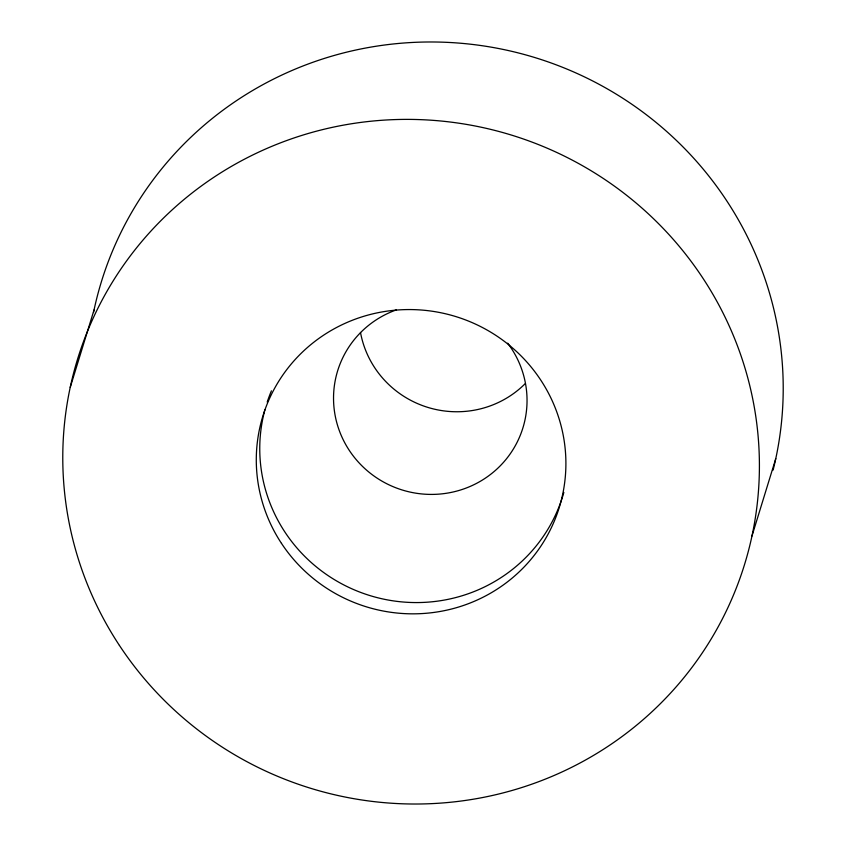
<?xml version="1.0" encoding="UTF-8"?>
<svg xmlns="http://www.w3.org/2000/svg" width="846" height="846" viewBox="0 0 846 846"><rect width="100%" height="100%" fill="white"/><g stroke="black" fill="none" stroke-linecap="round" stroke-linejoin="round"><path stroke-width="1.27" d="M70.229 387.373L94.033 309.974M751.967 536.026L775.771 458.627M93.504 312.523A348.933 341.678 17.1 0 1 511.079 51.172A348.933 341.678 17.1 0 1 773.107 470.08M563.848 492.425A155.082 151.857 17.1 0 1 378.141 597.868A155.082 151.857 17.1 0 1 263.064 417.395M263.349 416.116A155.082 151.857 17.1 0 1 264.925 409.707M267.209 402.072A155.082 151.857 17.1 0 1 271.418 390.841M507.685 343.18A96.93 94.911 17.1 0 1 480.708 481.067A96.93 94.911 17.1 0 1 343.286 439.92A96.93 94.911 17.1 0 1 396.414 309.869M525.059 383.777A96.93 94.911 17.1 0 1 427.442 407.275A96.93 94.911 17.1 0 1 360.502 332.467M119.423 645.424A348.933 341.678 17.1 0 0 721.818 619.981A348.933 341.678 17.1 0 0 392.047 119.698A348.933 341.678 17.1 0 0 119.423 645.424M281.464 543.354A155.082 151.857 17.1 0 0 549.191 532.049A155.082 151.857 17.1 0 0 402.633 309.699A155.082 151.857 17.1 0 0 281.464 543.354"/></g></svg>
